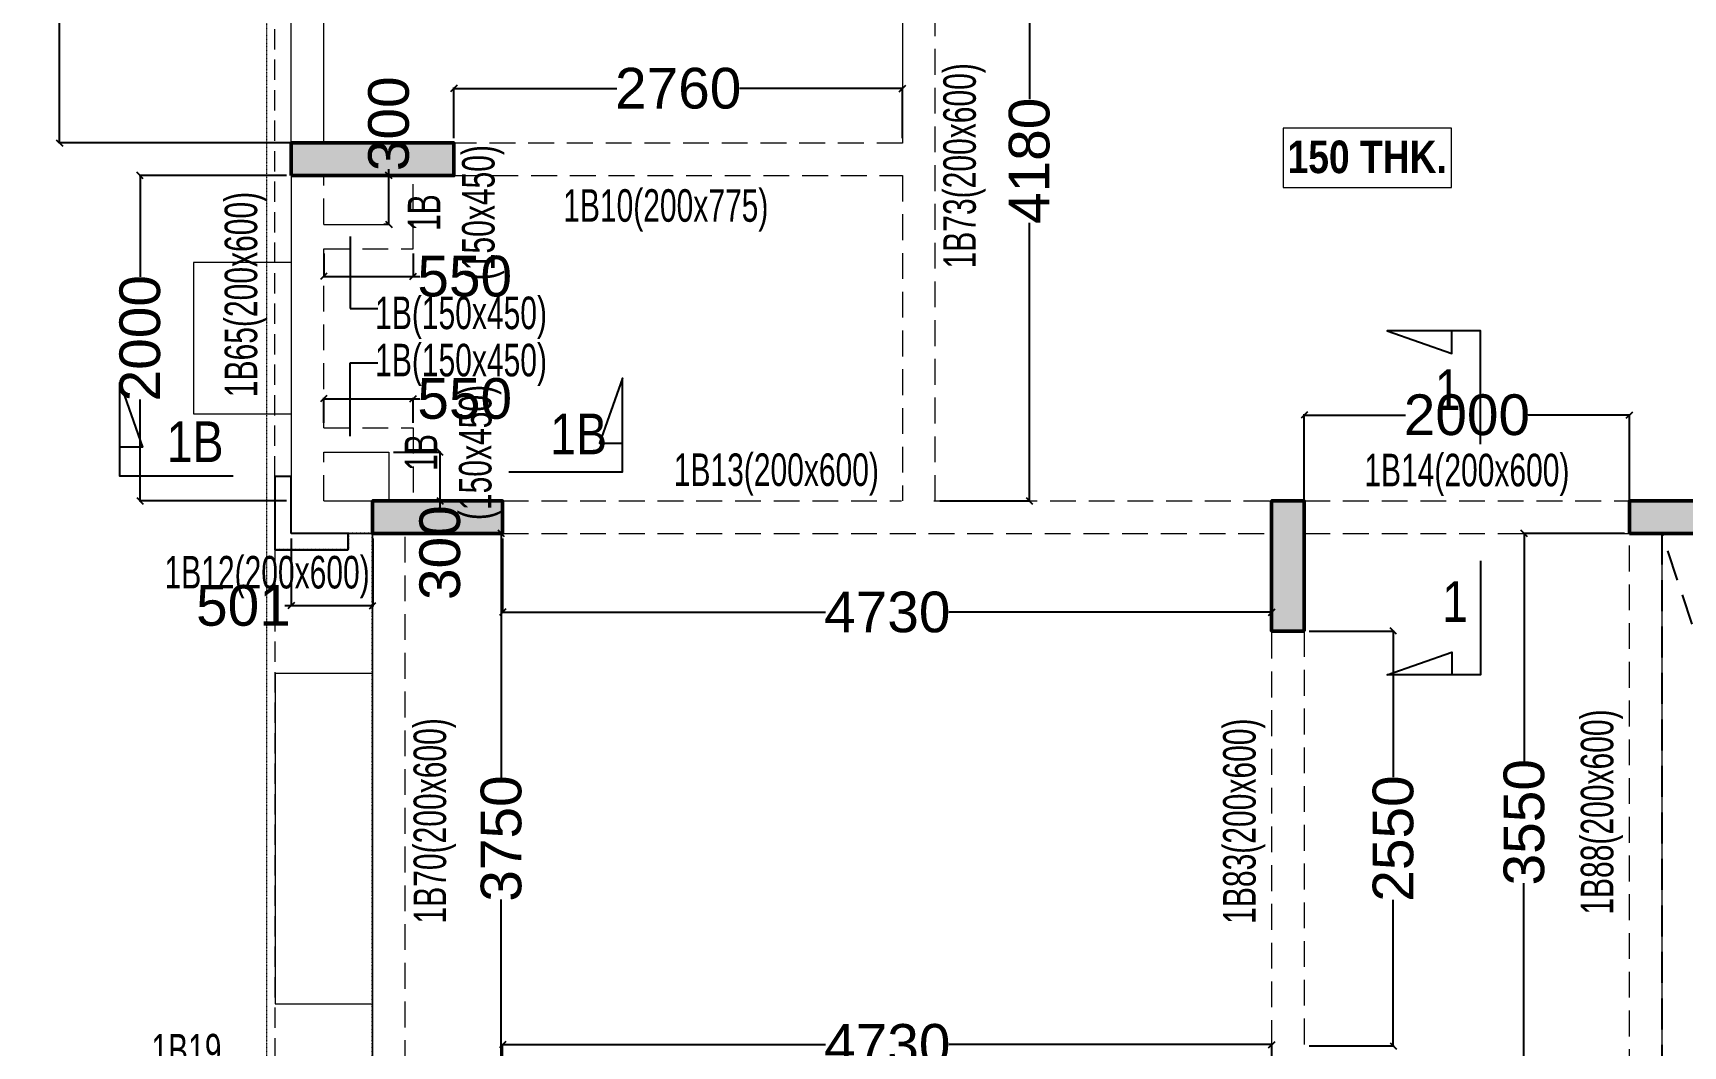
# Model space of a CAD drawing. Header units: millimetres. Extents: x 20 to 37377, y -2 to 80215.
# Drawn here: x 8562 to 18710, y 60310 to 66536 of the extents above; entities that cross this region are included whole.
import ezdxf
from ezdxf.enums import TextEntityAlignment as Align

# ---------------------------------------------------------------- set-up
doc = ezdxf.new("R2010")
doc.units = ezdxf.units.MM
for name, pattern in [('CONTINU', [0]), ('DASHED', [0.75, 0.5, -0.25]), ('HIDDEN', [9.525, 6.35, -3.175])]:
    doc.linetypes.add(name, pattern=pattern)
for name, color, linetype, lineweight in [('A-BOXING PROJECTION', 8, 'Continuous', 9), ('A-CLMN', 5, 'Continuous', 50), ('A-CONC-PATT', 253, 'Continuous', 0), ('S - BEAM', 7, 'Continuous', 13), ('S - BEAM TXT', 30, 'Continuous', 13), ('S - SLAB TXT', 2, 'Continuous', 13)]:
    doc.layers.add(name, color=color, linetype=linetype, lineweight=lineweight)
for name, color, linetype in [('BAND DETAILS', 2, 'Continuous'), ('S-DIM', 8, 'Continuous'), ('SECTION', 4, 'CONTINU'), ('SL-FW-HIDDEN', 1, 'Continuous')]:
    doc.layers.add(name, color=color, linetype=linetype)
doc.styles.add('S - GRID TXT', font='ARIALNB.TTF')
doc.styles.add('SED', font='ARIALN.TTF', dxfattribs={"height": 50})
doc.styles.add('SOBHA', font='arial.ttf')
doc.styles.get("Standard").update_dxf_attribs({"font": 'arial.ttf'})
doc.styles.add('TITLE', font='tahoma.ttf')
doc.dimstyles.new('ISO-25', dxfattribs={"dimtxt": 2.5, "dimasz": 2.5, "dimexe": 1.25, "dimexo": 0.625, "dimtad": 1, "dimtxsty": 'Standard', "dimcen": 2.5, "dimadec": 0, "dimazin": 0, "dimtfac": 1, "dimtmove": 0, "dimatfit": 3, "dimfxl": 1, "dimarcsym": 0})
doc.dimstyles.new('S--20', dxfattribs={"dimscale": 20, "dimtxt": 12.5, "dimasz": 2, "dimexe": 0.25, "dimexo": 1.5, "dimgap": 0.1, "dimtad": 0, "dimdec": 0, "dimrnd": 0.0005, "dimzin": 0, "dimdsep": 46, "dimtxsty": 'SOBHA', "dimblk": 'OBLIQUE', "dimcen": 0.09, "dimclrd": 8, "dimclre": 8, "dimclrt": 4, "dimadec": 0, "dimazin": 0, "dimtfac": 1, "dimtdec": 0, "dimtofl": 0, "dimtmove": 0, "dimatfit": 3, "dimfxl": 0.18, "dimtolj": 1, "dimtzin": 0, "dimlwd": -1, "dimlwe": -1, "dimarcsym": 0})

# ---------------------------------------------------------------- blocks, each defined once
blk = doc.blocks.new('*U100')
at = {"layer": 'SL-FW-HIDDEN', "linetype": 'HIDDEN', "ltscale": 30}
blk.add_line((5530, 16548), (0, 0), dxfattribs=at)
blk.add_lwpolyline([(0, 16548), (5530, 16548), (5530, 0), (0, 0)], close=True, dxfattribs=at)
at = {"layer": 'SL-FW-HIDDEN', "linetype": 'DASHED', "ltscale": 250, "style": 'TITLE'}
blk.add_attdef('DECRIPTION', text='', height=125, dxfattribs=at).set_placement((960, 116), align=Align.MIDDLE_CENTER)
blk = doc.blocks.new('GFR CL')
at = {"layer": 'A-CONC-PATT'}
h = blk.add_hatch(color=256, dxfattribs=at)
h.dxf.hatch_style = 1
h.paths.add_polyline_path([(2010, 33780), (2010, 33580), (3010, 33580), (3010, 33780)])
h = blk.add_hatch(color=256, dxfattribs=at)
h.dxf.hatch_style = 1
h.paths.add_polyline_path([(2510, 31580), (2510, 31380), (3310, 31380), (3310, 31580)])
h = blk.add_hatch(color=256, dxfattribs=at)
h.dxf.hatch_style = 1
h.paths.add_polyline_path([(8040, 30780), (8240, 30780), (8240, 31580), (8040, 31580)])
h = blk.add_hatch(color=256, dxfattribs=at)
h.dxf.hatch_style = 1
h.paths.add_polyline_path([(8040, 30780), (8240, 30780), (8240, 31580), (8040, 31580)])
h = blk.add_hatch(color=256, dxfattribs=at)
h.dxf.hatch_style = 1
h.paths.add_polyline_path([(10240, 31580), (10240, 31380), (11040, 31380), (11040, 31580)])
at = {"layer": 'A-CLMN'}
for points, elevation in [([(2010, 33580), (2010, 33780), (3010, 33780), (3010, 33580)], 0), ([(2510, 31380), (2510, 31580), (3310, 31580), (3310, 31380)], 1), ([(8240, 30780), (8040, 30780), (8040, 31580), (8240, 31580)], 1), ([(8240, 30780), (8040, 30780), (8040, 31580), (8240, 31580)], 1), ([(10240, 31380), (10240, 31580), (11040, 31580), (11040, 31380)], 1)]:
    blk.add_lwpolyline(points, close=True, dxfattribs=dict(at, elevation=elevation))
blk = doc.blocks.new('ELEVATION FEATURE - ELEVATION FEATURE-2962623-GROUND FLOOR LEVEL')
at = {"layer": 'A-BOXING PROJECTION', "color": 2, "linetype": 'DASHED', "ltscale": 0.2}
blk.add_line((4979978, 4960326), (4979978, 4991256), dxfattribs=at)
at = {"layer": 'A-BOXING PROJECTION', "color": 2, "linetype": 'DASHED', "ltscale": 250}
for p, q in [((4980028, 4983976), (4980028, 4991206)), ((4980028, 4983524), (4980028, 4963826))]:
    blk.add_line(p, q, dxfattribs=at)
at = {"layer": 'A-BOXING PROJECTION', "lineweight": 25}
for p, q in [((4980028, 4983976), (4980028, 4983526)), ((4980128, 4983976), (4980028, 4983976)), ((4980128, 4983626), (4980128, 4983976)), ((4980478, 4983626), (4980128, 4983626)), ((4980478, 4983526), (4980478, 4983626)), ((4980028, 4983526), (4980478, 4983526))]:
    blk.add_line(p, q, dxfattribs=at)
at = {"layer": 'A-BOXING PROJECTION', "color": 2, "linetype": 'DASHED', "lineweight": 25, "ltscale": 0.2}
for p, q in [((4980028, 4983976), (4980028, 4983526)), ((4980128, 4983976), (4980028, 4983976)), ((4980128, 4983626), (4980128, 4983976)), ((4980478, 4983626), (4980128, 4983626)), ((4980478, 4983626), (4980478, 4983525)), ((4980478, 4983525), (4980028, 4983524))]:
    blk.add_line(p, q, dxfattribs=at)
at = {"layer": 'A-BOXING PROJECTION', "linetype": 'DASHED', "lineweight": 25, "ltscale": 0.2}
for p, q in [((4980628, 4983626), (4980478, 4983626)), ((4980478, 4983526), (4980478, 4983626)), ((4980628, 4979876), (4980628, 4983626)), ((4980028, 4983526), (4980478, 4983526))]:
    blk.add_line(p, q, dxfattribs=at)
blk = doc.blocks.new('_Oblique')
at = {"color": 0, "linetype": 'ByBlock', "lineweight": -2}
blk.add_line((-0.5, -0.5), (0.5, 0.5), dxfattribs=at)
blk = doc.blocks.new('*D431')
at = {"layer": 'Defpoints', "color": 0, "linetype": 'ByBlock', "transparency": 16777216}
for p in [(8726, 70740), (10351, 70740, -1), (10350, 65860, -1)]:
    blk.add_point(p, dxfattribs=at)
at = {"layer": 'S-DIM', "color": 8, "transparency": 16777216}
for p, q in [((10321, 70740), (8721, 70740)), ((8726, 70740), (8726, 68680)), ((8725, 65860), (8726, 67920)), ((10320, 65860), (8720, 65860))]:
    blk.add_line(p, q, dxfattribs=at)
at = {"layer": 'S-DIM', "color": 8, "linetype": 'ByBlock', "transparency": 16777216, "xscale": 40, "yscale": 40, "zscale": 40}
for p, rotation in [((8726, 70740), 89.99073512969451), ((8725, 65860), 269.9907351296945)]:
    blk.add_blockref('_Oblique', p, dxfattribs=dict(at, rotation=rotation))
at = {"layer": 'S-DIM', "color": 4, "linetype": 'ByBlock', "transparency": 16777216, "insert": (8726, 68300), "char_height": 250, "attachment_point": 5, "rotation": 89.9907, "style": 'SOBHA'}
blk.add_mtext('\\A1;4880', dxfattribs=at)
blk = doc.blocks.new('*D317')
at = {"layer": 'Defpoints', "color": 0, "linetype": 'ByBlock', "transparency": 16777216}
for p in [(10150, 65660, 0), (9220, 63660), (10150, 63660, 0)]:
    blk.add_point(p, dxfattribs=at)
at = {"layer": 'S-DIM', "color": 8, "transparency": 16777216}
for p, q in [((10120, 65660), (9215, 65660)), ((9220, 65660), (9220, 65037)), ((9220, 63660), (9220, 64283)), ((10120, 63660), (9215, 63660))]:
    blk.add_line(p, q, dxfattribs=at)
at = {"layer": 'S-DIM', "color": 8, "linetype": 'ByBlock', "transparency": 16777216, "xscale": 40, "yscale": 40, "zscale": 40}
for p, rotation in [((9220, 65660), 89.99592949304322), ((9220, 63660), 269.9959294930432)]:
    blk.add_blockref('_Oblique', p, dxfattribs=dict(at, rotation=rotation))
at = {"layer": 'S-DIM', "color": 4, "linetype": 'ByBlock', "transparency": 16777216, "insert": (9220, 64660), "char_height": 250, "attachment_point": 5, "rotation": 89.9959, "style": 'SOBHA'}
blk.add_mtext('\\A1;2000', dxfattribs=at)
blk = doc.blocks.new('*D432')
at = {"layer": 'Defpoints', "color": 0, "linetype": 'ByBlock', "transparency": 16777216}
for p in [(10350, 65210, -1), (10900, 65210, -1), (10900, 65040)]:
    blk.add_point(p, dxfattribs=at)
at = {"layer": 'S-DIM', "color": 8, "transparency": 16777216}
for p, q in [((10350, 65180), (10350, 65035)), ((10900, 65180), (10900, 65035)), ((10350, 65040), (10900, 65040)), ((10900, 65040), (10940, 65040))]:
    blk.add_line(p, q, dxfattribs=at)
at = {"layer": 'S-DIM', "color": 8, "linetype": 'ByBlock', "transparency": 16777216, "xscale": 40, "yscale": 40, "zscale": 40, "rotation": 180}
blk.add_blockref('_Oblique', (10350, 65040), dxfattribs=at)
at = {"layer": 'S-DIM', "color": 8, "linetype": 'ByBlock', "transparency": 16777216, "xscale": 40, "yscale": 40, "zscale": 40}
blk.add_blockref('_Oblique', (10900, 65040), dxfattribs=at)
at = {"layer": 'S-DIM', "color": 4, "linetype": 'ByBlock', "transparency": 16777216, "insert": (11217, 65040), "char_height": 250, "attachment_point": 5, "style": 'SOBHA'}
blk.add_mtext('\\A1;550', dxfattribs=at)
blk = doc.blocks.new('*D318')
at = {"layer": 'Defpoints', "color": 0, "linetype": 'ByBlock', "transparency": 16777216}
for p in [(10750, 65660, -1), (10750, 65660), (10750, 65360, -1)]:
    blk.add_point(p, dxfattribs=at)
at = {"layer": 'S-DIM', "color": 8, "transparency": 16777216}
for p, q in [((10720, 65660), (10745, 65660)), ((10750, 65660), (10750, 65700)), ((10750, 65360), (10750, 65660)), ((10720, 65360), (10745, 65360))]:
    blk.add_line(p, q, dxfattribs=at)
at = {"layer": 'S-DIM', "color": 8, "linetype": 'ByBlock', "transparency": 16777216, "xscale": 40, "yscale": 40, "zscale": 40}
for p, rotation in [((10750, 65660), 90), ((10750, 65360), 270)]:
    blk.add_blockref('_Oblique', p, dxfattribs=dict(at, rotation=rotation))
at = {"layer": 'S-DIM', "color": 4, "linetype": 'ByBlock', "transparency": 16777216, "insert": (10750, 65978), "char_height": 250, "attachment_point": 5, "rotation": 90, "style": 'SOBHA'}
blk.add_mtext('\\A1;300', dxfattribs=at)
blk = doc.blocks.new('*D319')
at = {"layer": 'Defpoints', "color": 0, "linetype": 'ByBlock', "transparency": 16777216}
for p in [(10750, 63960, -1), (10750, 63660, -1), (11065, 63660)]:
    blk.add_point(p, dxfattribs=at)
at = {"layer": 'S-DIM', "color": 8, "transparency": 16777216}
for p, q in [((10780, 63960), (11070, 63960)), ((11065, 63960), (11065, 63660)), ((10780, 63660), (11070, 63660)), ((11065, 63660), (11065, 63620))]:
    blk.add_line(p, q, dxfattribs=at)
at = {"layer": 'S-DIM', "color": 8, "linetype": 'ByBlock', "transparency": 16777216, "xscale": 40, "yscale": 40, "zscale": 40}
for p, rotation in [((11065, 63960), 90), ((11065, 63660), 270)]:
    blk.add_blockref('_Oblique', p, dxfattribs=dict(at, rotation=rotation))
at = {"layer": 'S-DIM', "color": 4, "linetype": 'ByBlock', "transparency": 16777216, "insert": (11065, 63342), "char_height": 250, "attachment_point": 5, "rotation": 90, "style": 'SOBHA'}
blk.add_mtext('\\A1;300', dxfattribs=at)
blk = doc.blocks.new('*D433')
at = {"layer": 'Defpoints', "color": 0, "linetype": 'ByBlock', "transparency": 16777216}
for p in [(10900, 64288), (10350, 64110, -1), (10900, 64110, -1)]:
    blk.add_point(p, dxfattribs=at)
at = {"layer": 'S-DIM', "color": 8, "transparency": 16777216}
for p, q in [((10350, 64140), (10350, 64293)), ((10350, 64288), (10900, 64288)), ((10900, 64140), (10900, 64293)), ((10900, 64288), (10940, 64288))]:
    blk.add_line(p, q, dxfattribs=at)
at = {"layer": 'S-DIM', "color": 8, "linetype": 'ByBlock', "transparency": 16777216, "xscale": 40, "yscale": 40, "zscale": 40, "rotation": 180}
blk.add_blockref('_Oblique', (10350, 64288), dxfattribs=at)
at = {"layer": 'S-DIM', "color": 8, "linetype": 'ByBlock', "transparency": 16777216, "xscale": 40, "yscale": 40, "zscale": 40}
blk.add_blockref('_Oblique', (10900, 64288), dxfattribs=at)
at = {"layer": 'S-DIM', "color": 4, "linetype": 'ByBlock', "transparency": 16777216, "insert": (11217, 64288), "char_height": 250, "attachment_point": 5, "style": 'SOBHA'}
blk.add_mtext('\\A1;550', dxfattribs=at)
blk = doc.blocks.new('*D434')
at = {"layer": 'Defpoints', "color": 0, "linetype": 'ByBlock', "transparency": 16777216}
for p in [(11150, 66195), (11150, 65860, -1), (13910, 65860, -1)]:
    blk.add_point(p, dxfattribs=at)
at = {"layer": 'S-DIM', "color": 8, "transparency": 16777216}
for p, q in [((11150, 65890), (11150, 66200)), ((11150, 66195), (12153, 66195)), ((13910, 66195), (12907, 66195)), ((13910, 65890), (13910, 66200))]:
    blk.add_line(p, q, dxfattribs=at)
at = {"layer": 'S-DIM', "color": 8, "linetype": 'ByBlock', "transparency": 16777216, "xscale": 40, "yscale": 40, "zscale": 40, "rotation": 180}
blk.add_blockref('_Oblique', (11150, 66195), dxfattribs=at)
at = {"layer": 'S-DIM', "color": 8, "linetype": 'ByBlock', "transparency": 16777216, "xscale": 40, "yscale": 40, "zscale": 40}
blk.add_blockref('_Oblique', (13910, 66195), dxfattribs=at)
at = {"layer": 'S-DIM', "color": 4, "linetype": 'ByBlock', "transparency": 16777216, "insert": (12530, 66195), "char_height": 250, "attachment_point": 5, "style": 'SOBHA'}
blk.add_mtext('\\A1;2760', dxfattribs=at)
blk = doc.blocks.new('*D435')
at = {"layer": 'Defpoints', "color": 0, "linetype": 'ByBlock', "transparency": 16777216}
for p in [(14110, 67840, 0), (14690, 67840), (14110, 63660, 0)]:
    blk.add_point(p, dxfattribs=at)
at = {"layer": 'S-DIM', "color": 8, "transparency": 16777216}
for p, q in [((14140, 67840), (14695, 67840)), ((14690, 67840), (14690, 66130)), ((14690, 63660), (14690, 65370)), ((14140, 63660), (14695, 63660))]:
    blk.add_line(p, q, dxfattribs=at)
at = {"layer": 'S-DIM', "color": 8, "linetype": 'ByBlock', "transparency": 16777216, "xscale": 40, "yscale": 40, "zscale": 40}
for p, rotation in [((14690, 67840), 90), ((14690, 63660), 270)]:
    blk.add_blockref('_Oblique', p, dxfattribs=dict(at, rotation=rotation))
at = {"layer": 'S-DIM', "color": 4, "linetype": 'ByBlock', "transparency": 16777216, "insert": (14690, 65750), "char_height": 250, "attachment_point": 5, "rotation": 90, "style": 'SOBHA'}
blk.add_mtext('\\A1;4180', dxfattribs=at)
blk = doc.blocks.new('*D436')
at = {"layer": 'Defpoints', "color": 0, "linetype": 'ByBlock', "transparency": 16777216}
for p in [(11450, 63460, 0), (16181, 63460, 0), (16181, 62976)]:
    blk.add_point(p, dxfattribs=at)
at = {"layer": 'S-DIM', "color": 8, "transparency": 16777216}
for p, q in [((11450, 63430), (11450, 62971)), ((16181, 63430), (16181, 62971)), ((11450, 62976), (13436, 62976)), ((16181, 62976), (14195, 62976))]:
    blk.add_line(p, q, dxfattribs=at)
at = {"layer": 'S-DIM', "color": 8, "linetype": 'ByBlock', "transparency": 16777216, "xscale": 40, "yscale": 40, "zscale": 40, "rotation": 180}
blk.add_blockref('_Oblique', (11450, 62976), dxfattribs=at)
at = {"layer": 'S-DIM', "color": 8, "linetype": 'ByBlock', "transparency": 16777216, "xscale": 40, "yscale": 40, "zscale": 40}
blk.add_blockref('_Oblique', (16181, 62976), dxfattribs=at)
at = {"layer": 'S-DIM', "color": 4, "linetype": 'ByBlock', "transparency": 16777216, "insert": (13816, 62976), "char_height": 250, "attachment_point": 5, "style": 'SOBHA'}
blk.add_mtext('\\A1;4730', dxfattribs=at)
blk = doc.blocks.new('*D437')
at = {"layer": 'Defpoints', "color": 0, "linetype": 'ByBlock', "transparency": 16777216}
for p in [(18381, 64188), (16381, 63460, 0), (18381, 63460, 0)]:
    blk.add_point(p, dxfattribs=at)
at = {"layer": 'S-DIM', "color": 8, "transparency": 16777216}
for p, q in [((16381, 63490), (16381, 64193)), ((16381, 64188), (17004, 64188)), ((18381, 64188), (17758, 64188)), ((18381, 63490), (18381, 64193))]:
    blk.add_line(p, q, dxfattribs=at)
at = {"layer": 'S-DIM', "color": 8, "linetype": 'ByBlock', "transparency": 16777216, "xscale": 40, "yscale": 40, "zscale": 40, "rotation": 180}
blk.add_blockref('_Oblique', (16381, 64188), dxfattribs=at)
at = {"layer": 'S-DIM', "color": 8, "linetype": 'ByBlock', "transparency": 16777216, "xscale": 40, "yscale": 40, "zscale": 40}
blk.add_blockref('_Oblique', (18381, 64188), dxfattribs=at)
at = {"layer": 'S-DIM', "color": 4, "linetype": 'ByBlock', "transparency": 16777216, "insert": (17381, 64188), "char_height": 250, "attachment_point": 5, "style": 'SOBHA'}
blk.add_mtext('\\A1;2000', dxfattribs=at)
blk = doc.blocks.new('*D457')
at = {"layer": 'Defpoints', "color": 0, "linetype": 'ByBlock', "transparency": 16777216}
for p in [(16181, 60318), (11450, 59710, 0), (16181, 59710, 0)]:
    blk.add_point(p, dxfattribs=at)
at = {"layer": 'S-DIM', "color": 8, "transparency": 16777216}
for p, q in [((11450, 59740), (11450, 60323)), ((11450, 60318), (13436, 60318)), ((16181, 60318), (14195, 60318)), ((16181, 59740), (16181, 60323))]:
    blk.add_line(p, q, dxfattribs=at)
at = {"layer": 'S-DIM', "color": 8, "linetype": 'ByBlock', "transparency": 16777216, "xscale": 40, "yscale": 40, "zscale": 40, "rotation": 180}
blk.add_blockref('_Oblique', (11450, 60318), dxfattribs=at)
at = {"layer": 'S-DIM', "color": 8, "linetype": 'ByBlock', "transparency": 16777216, "xscale": 40, "yscale": 40, "zscale": 40}
blk.add_blockref('_Oblique', (16181, 60318), dxfattribs=at)
at = {"layer": 'S-DIM', "color": 4, "linetype": 'ByBlock', "transparency": 16777216, "insert": (13816, 60318), "char_height": 250, "attachment_point": 5, "style": 'SOBHA'}
blk.add_mtext('\\A1;4730', dxfattribs=at)
blk = doc.blocks.new('*D458')
at = {"layer": 'Defpoints', "color": 0, "linetype": 'ByBlock', "transparency": 16777216}
for p in [(10650, 63460, -1), (11442, 63460), (10650, 59710, -1)]:
    blk.add_point(p, dxfattribs=at)
at = {"layer": 'S-DIM', "color": 8, "transparency": 16777216}
for p, q in [((10680, 63460), (11447, 63460)), ((11442, 63460), (11442, 61960)), ((11442, 59710), (11442, 61210)), ((10680, 59710), (11447, 59710))]:
    blk.add_line(p, q, dxfattribs=at)
at = {"layer": 'S-DIM', "color": 8, "linetype": 'ByBlock', "transparency": 16777216, "xscale": 40, "yscale": 40, "zscale": 40}
for p, rotation in [((11442, 63460), 90), ((11442, 59710), 270)]:
    blk.add_blockref('_Oblique', p, dxfattribs=dict(at, rotation=rotation))
at = {"layer": 'S-DIM', "color": 4, "linetype": 'ByBlock', "transparency": 16777216, "insert": (11442, 61585), "char_height": 250, "attachment_point": 5, "rotation": 90, "style": 'SOBHA'}
blk.add_mtext('\\A1;3750', dxfattribs=at)
blk = doc.blocks.new('*D460')
at = {"layer": 'Defpoints', "color": 0, "linetype": 'ByBlock', "transparency": 16777216}
for p in [(16381, 62860, 0), (16381, 60310, 0), (16928, 60310)]:
    blk.add_point(p, dxfattribs=at)
at = {"layer": 'S-DIM', "color": 8, "transparency": 16777216}
for p, q in [((16411, 62860), (16933, 62860)), ((16928, 62860), (16928, 61962)), ((16928, 60310), (16928, 61208)), ((16411, 60310), (16933, 60310))]:
    blk.add_line(p, q, dxfattribs=at)
at = {"layer": 'S-DIM', "color": 8, "linetype": 'ByBlock', "transparency": 16777216, "xscale": 40, "yscale": 40, "zscale": 40}
for p, rotation in [((16928, 62860), 90), ((16928, 60310), 270)]:
    blk.add_blockref('_Oblique', p, dxfattribs=dict(at, rotation=rotation))
at = {"layer": 'S-DIM', "color": 4, "linetype": 'ByBlock', "transparency": 16777216, "insert": (16928, 61585), "char_height": 250, "attachment_point": 5, "rotation": 90, "style": 'SOBHA'}
blk.add_mtext('\\A1;2550', dxfattribs=at)
blk = doc.blocks.new('*D344')
at = {"layer": 'Defpoints', "color": 0, "linetype": 'ByBlock', "transparency": 16777216}
for p in [(18381, 63460, 0), (17732, 59910), (18380, 59910, 0)]:
    blk.add_point(p, dxfattribs=at)
at = {"layer": 'S-DIM', "color": 8, "transparency": 16777216}
for p, q in [((18351, 63460), (17728, 63460)), ((17733, 63460), (17733, 62060)), ((17732, 59910), (17732, 61310)), ((18350, 59910), (17727, 59910))]:
    blk.add_line(p, q, dxfattribs=at)
at = {"layer": 'S-DIM', "color": 8, "linetype": 'ByBlock', "transparency": 16777216, "xscale": 40, "yscale": 40, "zscale": 40}
for p, rotation in [((17733, 63460), 89.9922203523145), ((17732, 59910), 269.9922203523145)]:
    blk.add_blockref('_Oblique', p, dxfattribs=dict(at, rotation=rotation))
at = {"layer": 'S-DIM', "color": 4, "linetype": 'ByBlock', "transparency": 16777216, "insert": (17733, 61685), "char_height": 250, "attachment_point": 5, "rotation": 89.9922, "style": 'SOBHA'}
blk.add_mtext('\\A1;3550', dxfattribs=at)
blk = doc.blocks.new('*D382')
at = {"layer": 'Defpoints', "color": 0, "linetype": 'ByBlock', "transparency": 16777216}
for p in [(10150, 63460, 0), (10651, 63460, 0), (10150, 63016)]:
    blk.add_point(p, dxfattribs=at)
at = {"layer": 'S-DIM', "color": 8, "transparency": 16777216}
for p, q in [((10150, 63430), (10150, 63011)), ((10651, 63430), (10651, 63011)), ((10150, 63016), (10110, 63016)), ((10651, 63016), (10150, 63016))]:
    blk.add_line(p, q, dxfattribs=at)
at = {"layer": 'S-DIM', "color": 8, "linetype": 'ByBlock', "transparency": 16777216, "xscale": 40, "yscale": 40, "zscale": 40, "rotation": 180}
blk.add_blockref('_Oblique', (10150, 63016), dxfattribs=at)
at = {"layer": 'S-DIM', "color": 8, "linetype": 'ByBlock', "transparency": 16777216, "xscale": 40, "yscale": 40, "zscale": 40}
blk.add_blockref('_Oblique', (10651, 63016), dxfattribs=at)
at = {"layer": 'S-DIM', "color": 4, "linetype": 'ByBlock', "transparency": 16777216, "insert": (9856, 63016), "char_height": 250, "attachment_point": 5, "style": 'SOBHA'}
blk.add_mtext('\\A1;501', dxfattribs=at)
blk = doc.blocks.new('gf roof layout')
at = {"layer": 'S - BEAM', "linetype": 'ByBlock', "ltscale": 25}
for p, q in [((-85059, -2541304, -1), (-85058, -2536424, -1)), ((-84859, -2541304, -1), (-84858, -2536424, -1)), ((-81299, -2539324, 0), (-81299, -2541304, 0)), ((-85059, -2541504, 0), (-85059, -2543704, 0)), ((-84859, -2543504, 0), (-84458, -2543504, 0)), ((-85059, -2543704, 0), (-84558, -2543704, 0)), ((-84558, -2543704, 0), (-84558, -2547454, 0)), ((-76628, -2543704, 1), (-76628, -2547271, 0))]:
    blk.add_line(p, q, dxfattribs=at)
at = {"layer": 'S - BEAM', "linetype": 'HIDDEN', "ltscale": 25}
for p, q in [((-81099, -2543504, 0), (-81099, -2539324, 0)), ((-81299, -2541304, -1), (-84059, -2541304, -1)), ((-84859, -2541804, -1), (-84859, -2541504, -1)), ((-84059, -2541504, -2), (-81299, -2541504, -1)), ((-81299, -2541504, 0), (-81299, -2543504, 0)), ((-84859, -2543054, 0), (-84859, -2541954, -1)), ((-84859, -2543504, 1), (-84859, -2543204, 0)), ((-83758, -2543504, 0), (-81306, -2543504, 0)), ((-81106, -2543504, 0), (-79028, -2543504, 0)), ((-78828, -2543504, 0), (-76828, -2543504, 0)), ((-84358, -2547454, 0), (-84358, -2543704, 0)), ((-83758, -2543704, 0), (-79028, -2543704, 0)), ((-78828, -2543704, 0), (-76828, -2543704, 0)), ((-76828, -2543704, 1), (-76628, -2543704, 1)), ((-76828, -2547271, 0), (-76828, -2543704, 1)), ((-79028, -2546854, 0), (-79028, -2544304, 0)), ((-78828, -2544304, 0), (-78828, -2546854, 0))]:
    blk.add_line(p, q, dxfattribs=at)
at = {"layer": 'S - BEAM', "linetype": 'ByBlock', "ltscale": 25, "elevation": -1}
for points in [[(-84859, -2541804), (-84459, -2541804), (-84459, -2541504)], [(-84859, -2543204), (-84459, -2543204), (-84459, -2543504)]]:
    blk.add_lwpolyline(points, dxfattribs=at)
at = {"layer": 'S - BEAM', "linetype": 'HIDDEN', "ltscale": 25, "elevation": -1}
for points in [[(-84859, -2541954), (-84309, -2541954), (-84309, -2541504)], [(-84859, -2543054), (-84309, -2543054), (-84309, -2543504)]]:
    blk.add_lwpolyline(points, dxfattribs=at)
at = {"layer": 'S - BEAM', "color": 7, "linetype": 'ByBlock'}
for points, elevation in [([(-85060, -2542039), (-85659, -2542039), (-85659, -2542969), (-85058, -2542969)], 0), ([(-84558, -2544564), (-85158, -2544564), (-85158, -2546594), (-84558, -2546594)], -1)]:
    blk.add_lwpolyline(points, dxfattribs=dict(at, elevation=elevation))
at = {"layer": 'S - SLAB TXT', "color": 9, "elevation": 0}
blk.add_lwpolyline([(-78958, -2541578), (-77922, -2541578), (-77922, -2541213), (-78958, -2541213)], close=True, dxfattribs=at)
at = {"layer": 'SECTION', "color": 5, "ltscale": 1000}
for points, elevation in [([(-77744, -2543155), (-77744, -2542458), (-78319, -2542458), (-77920, -2542597), (-77920, -2542458)], 0), ([(-83720, -2543325), (-83022, -2543325), (-83022, -2542750), (-83162, -2543149), (-83022, -2543149)], 1), ([(-85416, -2543351), (-86113, -2543351), (-86113, -2542776), (-85974, -2543174), (-86113, -2543174)], 1)]:
    blk.add_lwpolyline(points, dxfattribs=dict(at, elevation=elevation))
blk.add_lwpolyline([(-77744, -2543872), (-77744, -2544573), (-78319, -2544573), (-77920, -2544434), (-77920, -2544573)], dxfattribs=at)
at = {"layer": 'SL-FW-HIDDEN', "color": 3, "linetype": 'DASHED', "lineweight": 5, "ltscale": 30, "xscale": -1, "rotation": 180}
blk.add_blockref('*U100', (-76628, -2543704, 1), dxfattribs=at)
at = {"layer": 'S - BEAM TXT', "char_height": 200, "attachment_point": 8, "rotation": 90, "style": 'S - GRID TXT'}
for s, insert in [('{\\fSwis721 LtCn BT|b0|i0|c0|p34;\\W0.9;1B73(200x600)}', (-80788, -2541444, 0)), ('{\\fSwis721 LtCn BT|b0|i0|c0|p34;\\W0.9;1B\\P(150x450)}', (-83748, -2541732, -1)), ('{\\fSwis721 LtCn BT|b0|i0|c0|p34;\\W0.9;1B65(200x600)}', (-85208, -2542235, 1)), ('{\\fSwis721 LtCn BT|b0|i0|c0|p34;\\W0.9;1B\\P(150x450)}', (-83767, -2543206, -1)), ('{\\fSwis721 LtCn BT|b0|i0|c0|p34;\\W0.9;1B70(200x600)}', (-84046, -2545470, 0)), ('{\\fSwis721 LtCn BT|b0|i0|c0|p34;\\W0.9;1B83(200x600)}', (-79067, -2545472, 1)), ('{\\fSwis721 LtCn BT|b0|i0|c0|p34;\\W0.9;1B88(200x600)}', (-76867, -2545416, 1))]:
    blk.add_mtext(s, dxfattribs=dict(at, insert=insert))
at = {"layer": 'S - BEAM TXT', "char_height": 200, "style": 'S - GRID TXT'}
for s, insert, attachment_point in [('{\\fSwis721 LtCn BT|b0|i0|c0|p34;\\W0.9;1B10(200x775)}', (-82755, -2541848, 0), 8), ('{\\fSwis721 LtCn BT|b0|i0|c0|p34;\\W0.9;1B(150x450)}', (-84014, -2542508, -2), 8), ('{\\fSwis721 LtCn BT|b0|i0|c0|p34;\\W0.9;1B(150x450)}', (-84014, -2542538, -2), 2), ('{\\fSwis721 LtCn BT|b0|i0|c0|p34;\\W0.9;1B13(200x600)}', (-82075, -2543472, 1), 8), ('{\\fSwis721 LtCn BT|b0|i0|c0|p34;\\W0.9;1B14(200x600)}', (-77828, -2543474, 0), 8), ('{\\fSwis721 LtCn BT|b0|i0|c0|p34;\\W0.9;1B12(200x600)}', (-85207, -2544102, 0), 8), ('{\\fSwis721 LtCn BT|b0|i0|c0|p34;\\W0.9;1B19\\P(200x600)}', (-85703, -2547373, 0), 8)]:
    blk.add_mtext(s, dxfattribs=dict(at, insert=insert, attachment_point=attachment_point))
at = {"layer": 'S - SLAB TXT', "linetype": 'Continuous', "style": 'S - GRID TXT'}
blk.add_text('150 THK.', height=200, rotation=0.0107, dxfattribs=at).set_placement((-78931, -2541489, 0))
at = {"layer": 'SECTION', "linetype": 'Continuous', "style": 'SED'}
for s, p in [('1', (-78025, -2542945, 0)), ('1B', (-85825, -2543265, 1)), ('1B', (-83466, -2543217, -1)), ('1', (-77980, -2544247))]:
    blk.add_text(s, height=250, rotation=0.0105, dxfattribs=at).set_placement(p)
at = {"linetype": 'ByBlock'}
for points in [[(-84696, -2541879), (-84696, -2542321), (-84526, -2542321)], [(-84696, -2543105), (-84696, -2542655), (-84526, -2542655)]]:
    blk.add_leader(points, dimstyle='ISO-25', override={"dimgap": 0.625, "dimtad": 0}, dxfattribs=at)

msp = doc.modelspace()

# ---------------------------------------------------------------- block references
at = {"color": 1}
msp.add_blockref('gf roof layout', (95208.7, 2607163.6), dxfattribs=at)
at = {"layer": 'A-BOXING PROJECTION'}
msp.add_blockref('ELEVATION FEATURE - ELEVATION FEATURE-2962623-GROUND FLOOR LEVEL', (-4969977.9, -4920165.7, -0.9), dxfattribs=at)
at = {"layer": 'BAND DETAILS', "linetype": 'ByBlock'}
msp.add_blockref('GFR CL', (8140.1, 32079.9, -0.9), dxfattribs=at)

# ---------------------------------------------------------------- dimensions: what is measured, and where the dimension line sits
at = {"layer": 'S-DIM', "linetype": 'ByBlock'}
for p1, p2, distance, picture, middle in [((10350.1, 65859.9, -1), (10350.9, 70739.9, -1), 1624.6, '*D431', (8725.9, 68300.2)), ((10150.1, 65659.9, 0.2), (10149.9, 63659.9, -0.2), -929.7, '*D317', (9220.2, 64660)), ((18380.5, 63459.9, -0.2), (18380.1, 59909.9, -0.3), -647.8, '*D344', (17732.5, 61685))]:
    dim = msp.add_aligned_dim(p1=p1, p2=p2, distance=distance, dimstyle='S--20', dxfattribs=at)
    dim.commit()
    dim.dimension.update_dxf_attribs({"geometry": picture, "text_midpoint": middle})
for base, p1, p2, picture, middle in [((14690, 67839.9), (14110.1, 63659.9, -0.4), (14110.1, 67839.9, -0.4), '*D435', (14690, 65749.9)), ((10749.7, 65659.9), (10749.7, 65359.9, -1), (10749.7, 65659.9, -1), '*D318', (10749.7, 65977.5)), ((11065.4, 63659.9), (10749.7, 63959.9, -1), (10749.7, 63659.9, -1), '*D319', (11065.4, 63342.3)), ((11441.8, 63459.9), (10650.1, 59709.9, -0.9), (10650.1, 63459.9, -0.9), '*D458', (11441.8, 61584.9)), ((16927.7, 60309.9), (16380.6, 62859.9, -0.2), (16380.6, 60309.9, -0.2), '*D460', (16927.7, 61584.9))]:
    dim = msp.add_linear_dim(base=base, p1=p1, p2=p2, angle=90, dimstyle='S--20', dxfattribs=at)
    dim.commit()
    dim.dimension.update_dxf_attribs({"geometry": picture, "text_midpoint": middle})
for base, p1, p2, picture, middle in [((11150.1, 66194.9), (13910.1, 65859.9, -0.8), (11150.1, 65859.9, -1.4), '*D434', (12530.1, 66194.9)), ((10899.7, 65040.4), (10349.6, 65209.9, -1), (10899.7, 65209.9, -1), '*D432', (11217.4, 65040.4)), ((10899.7, 64288.2), (10349.5, 64109.9, -1), (10899.7, 64109.9, -1), '*D433', (11217.4, 64288.2)), ((18380.5, 64187.7), (16380.6, 63459.9, -0.2), (18380.5, 63459.9, -0.2), '*D437', (17380.6, 64187.7)), ((10149.9, 63015.5), (10650.7, 63459.9, -0.4), (10149.9, 63459.9, -0.2), '*D382', (9855.9, 63015.5)), ((16180.6, 62975.8), (11450.5, 63459.9, -0.2), (16180.6, 63459.9, -0.2), '*D436', (13815.6, 62975.8)), ((16180.6, 60317.5), (11450.5, 59709.9, -0.2), (16180.6, 59709.9, -0.2), '*D457', (13815.6, 60317.5))]:
    dim = msp.add_linear_dim(base=base, p1=p1, p2=p2, dimstyle='S--20', dxfattribs=at)
    dim.commit()
    dim.dimension.update_dxf_attribs({"geometry": picture, "text_midpoint": middle})

doc.saveas('drawing.dxf')
